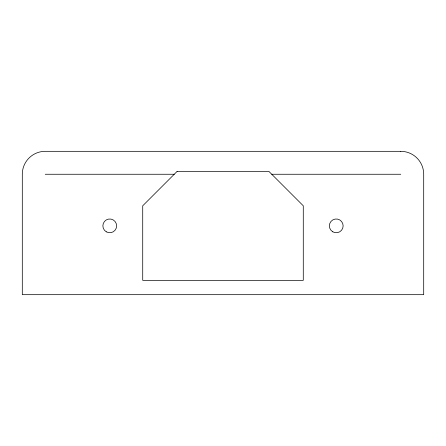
<?xml version="1.0" encoding="UTF-8"?>
<svg xmlns="http://www.w3.org/2000/svg" width="446" height="446" viewBox="0 0 446 446"><rect width="100%" height="100%" fill="white"/><g stroke="black" fill="none" stroke-linecap="round" stroke-linejoin="round"><path stroke-width="0.67" d="M45.236 174.258L174.258 174.258M271.742 174.258L400.764 174.258M177.123 171.392L142.72 205.796L142.72 280.344L303.28 280.344L303.28 205.796L268.877 171.392L177.123 171.392M400.764 151.322L45.236 151.322A22.936 22.936 0 0 0 22.3 174.258L22.3 294.678L423.7 294.678L423.7 174.258A22.936 22.936 0 0 0 400.764 151.322M332.811 231.825A6.88 6.88 0 0 0 343.136 225.866A6.88 6.88 0 0 0 332.811 219.906A6.88 6.88 0 0 0 332.811 231.825M106.31 231.825A6.88 6.88 0 0 0 116.629 225.866A6.88 6.88 0 0 0 106.31 219.906A6.88 6.88 0 0 0 106.31 231.825"/></g></svg>
